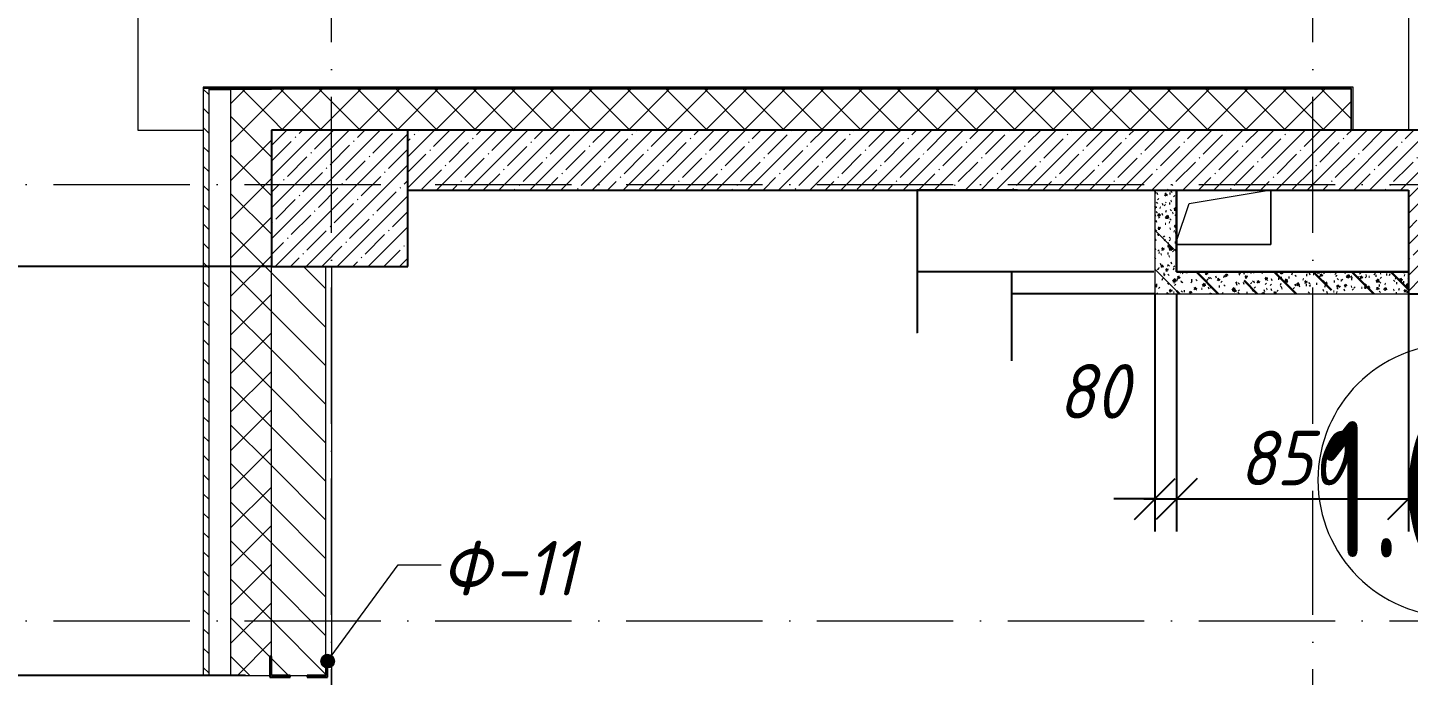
# Model space of a CAD drawing. Header units: millimetres. Extents: x 12986 to 523328, y -9759 to 30092.
# Drawn here: x 60992 to 66057, y 13200 to 15576 of the extents above; entities that cross this region are included whole.
import ezdxf

# ---------------------------------------------------------------- set-up
doc = ezdxf.new("R2010")
doc.units = ezdxf.units.MM
doc.linetypes.add('50_200_ШТРИХ_1Т_ш5_п1_п1_', pattern=[700, 500, -100, 0, -100])
for name, color, linetype, lineweight in [('0) ПГП', 1, 'Continuous', 30), ('4) ПГП красный расчет', 12, 'Continuous', 30), ('A-ANNO-DIMS', 7, 'Continuous', 9), ('A-AREA-IDEN', 7, 'Continuous', 9), ('A-FLOR', 7, 'Continuous', 9), ('A-GENM', 7, 'Continuous', 9), ('A-GENM-1', 7, 'Continuous', 25), ('A-GENM-IDEN', 7, 'Continuous', 9), ('A-WALL', 7, 'Continuous', 5), ('A-WALL-1', 7, 'Continuous', 25), ('A-WALL-10', 7, 'Continuous', 13), ('A-WALL-6', 18, 'Continuous', 13), ('A-WALL-8', 7, 'Continuous', 9), ('A-WALL-FNSH-1', 7, 'Continuous', 9), ('A-WALL-FNSH-2', 7, 'Continuous', 5), ('A-WALL-PATT-1', 7, 'Continuous', 5), ('A-WALL-PATT-4', 250, 'Continuous', 5), ('I-WALL', 7, 'Continuous', 5), ('S-COLS', 7, 'Continuous', 9), ('S-COLS-1', 7, 'Continuous', 5), ('S-COLS-2', 7, 'Continuous', 25), ('Оси-2', 7, '50_200_ШТРИХ_1Т_ш5_п1_п1_', 9)]:
    doc.layers.add(name, color=color, linetype=linetype, lineweight=lineweight)
doc.layers.add('A-WALL-2', color=7, linetype='Continuous', lineweight=13, true_color=0x000000)
doc.layers.add('A-WALL-PATT-2', color=7, linetype='Continuous', lineweight=5, true_color=0xce0000)
doc.styles.add('ISOCPEUR_I_3', font='isocpeui.ttf', dxfattribs={"width": 0.9, "height": 200})
doc.styles.add('СПДС', font='ГОСТ тип А.ttf', dxfattribs={"width": 0.9})
doc.dimstyles.new('ISO-2_0_0_9К_СРЕДНИЙ_ФОН', dxfattribs={"dimscale": 304.8, "dimtxt": 199.196235, "dimasz": 0.492126, "dimexe": 0.393701, "dimexo": 0, "dimgap": 0.164042, "dimtad": 1, "dimdec": 0, "dimdsep": 46, "dimtxsty": 'ISOCPEUR_I_3', "dimblk1": 'OBLIQUE', "dimblk2": 'OBLIQUE', "dimsah": 1, "dimcen": 0.09, "dimdle": 0.393701, "dimazin": 0, "dimtfac": 1, "dimtdec": 4, "dimtix": 1, "dimtmove": 1, "dimatfit": 3, "dimfxl": 1, "dimtvp": 1, "dimtfill": 1, "dimtolj": 1, "dimtzin": 0, "dimarcsym": 2})
doc.dimstyles.new('ISO-2_0_0_9К_СРЕДНИЙ_ФОН_1', dxfattribs={"dimscale": 304.8, "dimtxt": 199.196235, "dimasz": 0.492126, "dimexe": 0.393701, "dimexo": 0, "dimgap": 0.164042, "dimtad": 1, "dimdec": 0, "dimdsep": 46, "dimtxsty": 'ISOCPEUR_I_3', "dimblk1": 'OBLIQUE', "dimblk2": 'OBLIQUE', "dimsah": 1, "dimcen": 0.09, "dimdle": 0.393701, "dimazin": 0, "dimtfac": 1, "dimtdec": 4, "dimtix": 1, "dimtmove": 0, "dimatfit": 3, "dimfxl": 1, "dimtvp": 1, "dimtfill": 1, "dimtolj": 1, "dimtzin": 0, "dimarcsym": 2})
doc.dimstyles.get("Standard").update_dxf_attribs({"dimtxt": 0.18, "dimasz": 0.18, "dimexe": 0.18, "dimexo": 0.0625, "dimgap": 0.09, "dimtad": 0, "dimtih": 1, "dimtoh": 1, "dimdec": 4, "dimzin": 0, "dimdsep": 46, "dimtxsty": 'Standard', "dimcen": 0.09, "dimadec": 0, "dimazin": 0, "dimtfac": 1, "dimtdec": 4, "dimtofl": 0, "dimtmove": 0, "dimatfit": 3, "dimfxl": 1, "dimtolj": 1, "dimtzin": 0, "dimarcsym": 0})
pattern_1 = [(45, (61996.89, 0), (-70.7107, 70.7107), []), (135, (61996.89, 0), (-70.7107, -70.7107), [])]
pattern_2 = [(45, (61996.89, 0), (-57.02463, 57.02463), []), (45, (62053.92, 0), (-57.02463, 57.02463), [100.806, -20.161, 3.353, -16.808])]
pattern_3 = [(50, (61996.893, 0), (72.87376, -6.37607), [7.62, -83.82]), (355, (61996.89, 0), (-14.097, 76.42244), [6.096, -67.056]), (100.451, (62002.966, -0.53), (58.77696, 70.04687), [6.476, -71.236]), (46.184, (61996.89, 20.32), (108.4314, -16.81745), [11.43, -125.73]), (96.636, (62005.93, 18.92), (94.961, 98.9709), [9.714, -106.854]), (351.184, (61996.89, 20.32), (94.9623, 98.9702), [9.144, -100.584]), (21, (62007.053, 15.24), (60.64565, -40.90654), [7.62, -83.82]), (326, (62007.05, 15.24), (24.72083, 73.67493), [6.096, -67.056]), (71.451, (62012.11, 11.83), (85.3669, 32.76874), [6.476, -71.236]), (37.5, (61996.893, 0), (1.235525, 33.822432), [3.353, -62.89, 3.353, -64.719, -67.31]), (37.5, (61996.893, 0), (1.235525, 33.822432), [-134.315, 3.353, -63.957]), (7.5, (61996.893, 0), (26.728146, 40.07255), [3.353, -35.458, 3.353, -61.366, -25.654]), (7.5, (61996.893, 0), (26.728146, 40.07255), [-103.53, 3.353, -22.301]), (327.5, (61974.236, 0), (54.236318, -2.292117), [3.353, -22.047, 3.353, -75.895, -105.156]), (327.5, (61974.236, 0), (54.236318, -2.292117), [-104.648, 3.353, -101.803]), (317.5, (61964.076, 0), (59.25158, 10.17014), [3.353, -29.667, 3.353, -49.276, -74.676]), (317.5, (61964.076, 0), (59.25158, 10.17014), [-85.649, 3.353, -71.323])]
pattern_4 = [(135, (61996.9, 0), (-142.5612, -142.5612), []), (135, (62139.46, 0), (-142.5612, -142.5612), [252.016, -50.403, 3.353, -47.05])]

# ---------------------------------------------------------------- blocks, each defined once
blk = doc.blocks.new('BSC_Колонна _Прямоугольная - 500х500-V14-АР1_Кладочный план 1 этажа')
at = {"layer": 'S-COLS-1'}
h = blk.add_hatch(dxfattribs=at)
h.set_pattern_fill('FP_29', color=256, style=0, pattern_type=2)
h.set_pattern_definition([(45, (-140, -14950), (-57.02463, 57.02463), []), (45, (-82.975, -14950), (-57.02463, 57.02463), [100.806, -20.161, 3.353, -16.808])])
h.paths.add_polyline_path([(-250, -250), (250, -250), (250, 250), (-250, 250), (-250, 176.2)], flags=0)
at = {"layer": 'S-COLS-2'}
for p, q in [((250, 250), (-250, 250)), ((-250, 250), (-250, -250)), ((250, -250), (250, 250)), ((-250, -250), (250, -250))]:
    blk.add_line(p, q, dxfattribs=at)
blk = doc.blocks.new('AR_Отверстие прямоугольное _в плите_ - AR_Отверстие прямоугольное _в плите_-24438126-АР1_Кладочный план 1 этажа')
at = {"layer": 'A-GENM'}
for p, q in [((-125, 50), (169, 99)), ((175, -100), (175, 99)), ((-171, -88), (-125, 50)), ((-171, -100), (175, -100))]:
    blk.add_line(p, q, dxfattribs=at)
blk = doc.blocks.new('Фахверк_СКБ_Уголок - Ф-11_200х2500 h-26914022-АР1_Кладочный план 1 этажа')
at = {"layer": 'A-GENM-1'}
for p, q in [((200, 156), (125, 156)), ((125, 156), (125, 81)), ((200, 150), (200, 156)), ((131, 81), (131, 150)), ((131, 150), (200, 150)), ((125, 81), (131, 81)), ((131, 19), (125, 19)), ((125, 19), (125, -56)), ((131, -50), (131, 19)), ((200, -50), (131, -50)), ((200, -56), (200, -50)), ((125, -56), (200, -56))]:
    blk.add_line(p, q, dxfattribs=at)
blk = doc.blocks.new('DIMBLOCK79-АР1_Кладочный план 1 этажа')
at = {"layer": 'A-ANNO-DIMS', "color": 0, "lineweight": -2, "transparency": 16777216}
for p, q in [((61886.8, 14700), (60636.5, 14700)), ((60636.7, 14699.8), (60636.7, 13950.2)), ((60636.7, 13200.2), (60636.7, 13949.8)), ((61791.8, 13200), (60636.5, 13200))]:
    blk.add_line(p, q, dxfattribs=at)
at = {"layer": 'A-ANNO-DIMS', "color": 0, "transparency": 16777216}
for points in [[(60636.7, 14699.8), (60636.7, 14699.8), (60636.7, 14700)], [(60636.7, 13200.2), (60636.7, 13200.2), (60636.7, 13200)]]:
    blk.add_solid(points, dxfattribs=at)
at = {"layer": 'Defpoints', "color": 0, "transparency": 16777216}
for p in [(61886.9, 14700), (60636.7, 13200), (61791.8, 13200)]:
    blk.add_point(p, dxfattribs=at)
at = {"layer": 'A-ANNO-DIMS', "color": 0, "transparency": 16777216, "insert": (60636.7, 13950), "char_height": 0.18, "width": 560.814, "attachment_point": 5}
blk.add_mtext('\\A1;1500.0000', dxfattribs=at)
blk = doc.blocks.new('_Oblique')
at = {"color": 0, "linetype": 'ByBlock', "lineweight": -2}
blk.add_line((-0.5, -0.5), (0.5, 0.5), dxfattribs=at)
blk = doc.blocks.new('DIMBLOCK120-АР1_Кладочный план 1 этажа')
at = {"layer": 'A-ANNO-DIMS', "color": 0, "lineweight": -2, "transparency": 16777216}
for p, q in [((65126.9, 14600), (65126.9, 13727.3)), ((65206.9, 14597), (65206.9, 13727.3)), ((65126.9, 13847.3), (64976.9, 13847.3)), ((65126.9, 13847.3), (65206.9, 13847.3)), ((65206.9, 13847.3), (65356.9, 13847.3))]:
    blk.add_line(p, q, dxfattribs=at)
at = {"layer": 'Defpoints', "color": 0, "transparency": 16777216}
for p in [(65126.9, 14600), (65206.9, 14597), (65206.9, 13847.3)]:
    blk.add_point(p, dxfattribs=at)
at = {"layer": 'A-ANNO-DIMS', "color": 0, "lineweight": -2, "transparency": 16777216, "xscale": 150, "yscale": 150, "zscale": 150}
blk.add_blockref('_Oblique', (65126.9, 13847.3), dxfattribs=at)
at = {"layer": 'A-ANNO-DIMS', "color": 0, "lineweight": -2, "transparency": 16777216, "xscale": 150, "yscale": 150, "zscale": 150, "rotation": 180}
blk.add_blockref('_Oblique', (65206.9, 13847.3), dxfattribs=at)
at = {"layer": 'A-ANNO-DIMS', "color": 0, "transparency": 16777216, "insert": (64772.5, 14341.9), "char_height": 200, "width": 303.391, "attachment_point": 1, "line_spacing_factor": 1.149209, "style": 'ISOCPEUR_I_3', "bg_fill": 3, "box_fill_scale": 1.1, "bg_fill_color": 256, "bg_fill_true_color": 13158600, "bg_fill_transparency": 0}
blk.add_mtext('\\A1;80', dxfattribs=at)
blk = doc.blocks.new('DIMBLOCK121-АР1_Кладочный план 1 этажа')
at = {"layer": 'A-ANNO-DIMS', "color": 0, "lineweight": -2, "transparency": 16777216}
for p, q in [((65206.9, 14597), (65206.9, 13727.3)), ((66056.9, 14600), (66056.9, 13727.3)), ((65086.9, 13847.3), (66176.9, 13847.3))]:
    blk.add_line(p, q, dxfattribs=at)
at = {"layer": 'Defpoints', "color": 0, "transparency": 16777216}
for p in [(65206.9, 14597), (66056.9, 14600), (66056.9, 13847.3)]:
    blk.add_point(p, dxfattribs=at)
at = {"layer": 'A-ANNO-DIMS', "color": 0, "lineweight": -2, "transparency": 16777216, "xscale": 150, "yscale": 150, "zscale": 150, "rotation": 180}
blk.add_blockref('_Oblique', (65206.9, 13847.3), dxfattribs=at)
at = {"layer": 'A-ANNO-DIMS', "color": 0, "lineweight": -2, "transparency": 16777216, "xscale": 150, "yscale": 150, "zscale": 150}
blk.add_blockref('_Oblique', (66056.9, 13847.3), dxfattribs=at)
at = {"layer": 'A-ANNO-DIMS', "color": 0, "transparency": 16777216, "insert": (65631.9, 13997.3), "char_height": 200, "width": 455.087, "attachment_point": 5, "style": 'ISOCPEUR_I_3', "bg_fill": 3, "box_fill_scale": 1.1, "bg_fill_color": 256, "bg_fill_true_color": 13158600, "bg_fill_transparency": 0}
blk.add_mtext('\\A1;850', dxfattribs=at)
blk = doc.blocks.new('DIMBLOCK414-АР1_Кладочный план 1 этажа')
at = {"layer": 'A-ANNO-DIMS', "color": 0, "lineweight": -2, "transparency": 16777216}
for p, q in [((65123.8, 14680), (64601.1, 14680)), ((64601.3, 14679.8), (64601.3, 14600.2)), ((65126.8, 14600), (64601.1, 14600)), ((64601.3, 14600), (64601.3, 14353.3)), ((64601.3, 14353.3), (64601.1, 14353.3))]:
    blk.add_line(p, q, dxfattribs=at)
at = {"layer": 'A-ANNO-DIMS', "color": 0, "transparency": 16777216}
for points in [[(64601.3, 14679.8), (64601.3, 14679.8), (64601.3, 14680)], [(64601.3, 14600.2), (64601.3, 14600.2), (64601.3, 14600)]]:
    blk.add_solid(points, dxfattribs=at)
at = {"layer": 'Defpoints', "color": 0, "transparency": 16777216}
for p in [(64601.3, 14680), (65123.8, 14680), (65126.9, 14600)]:
    blk.add_point(p, dxfattribs=at)
at = {"layer": 'A-ANNO-DIMS', "color": 0, "transparency": 16777216, "insert": (64600.8, 14201.6), "char_height": 0.18, "width": 303.391, "attachment_point": 1, "rotation": 90, "line_spacing_factor": 1.149209}
blk.add_mtext('\\A1;80.0000', dxfattribs=at)
blk = doc.blocks.new('DIMBLOCK415-АР1_Кладочный план 1 этажа')
at = {"layer": 'A-ANNO-DIMS', "color": 0, "lineweight": -2, "transparency": 16777216}
for p, q in [((64622.8, 14980), (64254.6, 14980)), ((64254.8, 14979.8), (64254.8, 14680.2)), ((65123.8, 14680), (64254.6, 14680)), ((64254.8, 14680), (64254.8, 14456.1)), ((64254.8, 14456.1), (64254.6, 14456.1))]:
    blk.add_line(p, q, dxfattribs=at)
at = {"layer": 'A-ANNO-DIMS', "color": 0, "transparency": 16777216}
for points in [[(64254.8, 14979.8), (64254.8, 14979.8), (64254.8, 14980)], [(64254.8, 14680.2), (64254.8, 14680.2), (64254.8, 14680)]]:
    blk.add_solid(points, dxfattribs=at)
at = {"layer": 'Defpoints', "color": 0, "transparency": 16777216}
for p in [(64254.8, 14980), (64622.8, 14980), (65123.8, 14680)]:
    blk.add_point(p, dxfattribs=at)
at = {"layer": 'A-ANNO-DIMS', "color": 0, "transparency": 16777216, "insert": (64254.3, 14228.6), "char_height": 0.18, "width": 455.087, "attachment_point": 1, "rotation": 90, "line_spacing_factor": 1.149209}
blk.add_mtext('\\A1;300.0000', dxfattribs=at)
blk = doc.blocks.new('Марка_Помещения - Номер-25198446-Объем проектирования 1 этажа')
at = {"layer": 'A-AREA-IDEN'}
for start, end in [(360, 180), (180, 360)]:
    blk.add_arc((0, 0), 2.5, start, end, dxfattribs=at)

msp = doc.modelspace()

# ---------------------------------------------------------------- hatches: boundary and pattern name
at = {"layer": '0) ПГП'}
h = msp.add_hatch(dxfattribs=at)
h.set_pattern_fill('FP_16', color=256, style=0, pattern_type=2)
h.set_pattern_definition(pattern_3)
h.paths.add_polyline_path([(65206.89328, 14600), (65206.89328, 14980), (65126.89328, 14980), (65126.89328, 14600)], flags=0)
h = msp.add_hatch(dxfattribs=at)
h.set_pattern_fill('FP_16', color=256, style=0, pattern_type=2)
h.set_pattern_definition(pattern_3)
h.paths.add_polyline_path([(65583.68047, 14600), (66056.89328, 14600), (66056.89328, 14680), (65206.89328, 14680), (65206.89328, 14600)], flags=0)
h = msp.add_hatch(dxfattribs=at)
h.set_pattern_fill('FP_17', color=256, style=0, pattern_type=2)
h.set_pattern_definition(pattern_4)
h.paths.add_polyline_path([(65583.68047, 14600), (66056.89328, 14600), (66056.89328, 14680), (65206.89328, 14680), (65206.89328, 14600)], flags=0)
at = {"layer": 'A-GENM-IDEN'}
h = msp.add_hatch(color=256, dxfattribs=at)
edge = h.paths.add_edge_path(flags=0)
edge.add_arc((62092.89328, 13252.33334), 25, 0, 360)
at = {"layer": 'A-WALL-PATT-1'}
h = msp.add_hatch(dxfattribs=at)
h.set_pattern_fill('FP_18', color=256, style=0, pattern_type=2)
h.set_pattern_definition([(135, (61996.893, 0), (-35.35534, -35.35534), [])])
h.paths.add_polyline_path([(61636.89328, -330), (61656.89328, -330), (61656.89328, 3820.0001), (61636.89328, 3820.0001), (61636.89328, -250)], flags=0)
h.paths.add_polyline_path([(61636.89328, 5370.0001), (61656.89328, 5370.0001), (61656.89328, 5620.0001), (61636.89328, 5620.0001)], flags=0)
h.paths.add_polyline_path([(61656.89328, 7320.0001), (61656.89328, 8599.99999), (61636.89328, 8599.99999), (61636.89328, 7320.0001)], flags=0)
h.paths.add_polyline_path([(61656.89328, 10899.99999), (61656.89328, 12300.00001), (61636.89328, 12300.00001), (61636.89328, 10899.99999)], flags=0)
h.paths.add_polyline_path([(61636.89328, 13200.00001), (61656.89328, 13200.00001), (61656.89328, 15353), (61636.89328, 15353), (61636.89328, 15126.16241)], flags=0)
h = msp.add_hatch(dxfattribs=at)
h.set_pattern_fill('FP_2', color=256, style=0, pattern_type=2)
h.set_pattern_definition(pattern_1)
h.paths.add_polyline_path([(61886.89328, -100), (61886.89328, 3820.0001), (61736.89328, 3820.0001), (61736.89328, -100)], flags=0)
h.paths.add_polyline_path([(61736.89328, 5370.0001), (61886.89328, 5370.0001), (61886.89328, 5620.0001), (61736.89328, 5620.0001)], flags=0)
h.paths.add_polyline_path([(61886.89328, 7320.0001), (61886.89328, 8530.99999), (61880.89328, 8530.99999), (61880.89328, 8599.99999), (61736.89328, 8599.99999), (61736.89328, 7320.0001)], flags=0)
h.paths.add_polyline_path([(61886.89328, 10899.99999), (61886.89328, 12231.00001), (61880.89328, 12231.00001), (61880.89328, 12300.00001), (61736.89328, 12300.00001), (61736.89328, 10899.99999)], flags=0)
h.paths.add_polyline_path([(61880.89328, 13200.00001), (61880.89328, 13269.00001), (61886.89328, 13269.00001), (61886.89328, 15350), (61736.89328, 15350), (61736.89328, 13200.00001)], flags=0)
h = msp.add_hatch(dxfattribs=at)
h.set_pattern_fill('FP_2', color=256, style=0, pattern_type=2)
h.set_pattern_definition(pattern_1)
h.paths.add_polyline_path([(62386.89328, 15200), (65845.89328, 15200), (65845.89328, 15350), (61886.89328, 15350), (61886.89328, 15200)], flags=0)
h = msp.add_hatch(dxfattribs=at)
h.set_pattern_fill('FP_1', color=256, style=0, pattern_type=2)
h.set_pattern_definition(pattern_2)
h.paths.add_polyline_path([(65583.68047, 14980), (66056.89328, 14980), (66056.89328, 15200), (62386.89328, 15200), (62386.89328, 14980), (65206.89328, 14980)], flags=0)
at = {"layer": 'A-WALL-PATT-2'}
h = msp.add_hatch(dxfattribs=at)
h.set_pattern_fill('FP_3', color=256, style=0, pattern_type=2)
h.set_pattern_definition([(135, (61996.89, 0), (-70.7107, -70.7107), [])])
h.paths.add_polyline_path([(61886.89328, 7900.00001), (62086.89328, 7900.00001), (62086.89328, 8599.99999), (61886.89328, 8599.99999), (61886.89328, 8530.99999)], flags=0)
h.paths.add_polyline_path([(62086.89328, 11399.99999), (62086.89328, 12300.00001), (61886.89328, 12300.00001), (61886.89328, 11399.99999)], flags=0)
h.paths.add_polyline_path([(62017.89328, 13200.00001), (62086.89328, 13200.00001), (62086.89328, 14700), (61886.89328, 14700), (61886.89328, 13200.00001), (61955.89328, 13200.00001)], flags=0)
at = {"layer": 'A-WALL-PATT-4'}
h = msp.add_hatch(dxfattribs=at)
h.set_pattern_fill('FP_17', color=256, style=0, pattern_type=2)
h.set_pattern_definition(pattern_4)
h.paths.add_polyline_path([(65206.89328, 14600), (65206.89328, 14980), (65126.89328, 14980), (65126.89328, 14600)], flags=0)
at = {"layer": 'S-COLS-1'}
h = msp.add_hatch(dxfattribs=at)
h.set_pattern_fill('FP_1', color=256, style=0, pattern_type=2)
h.set_pattern_definition(pattern_2)
h.paths.add_polyline_path([(66656.89328, 14600), (66656.89328, 15200), (66056.89328, 15200), (66056.89328, 14600)], flags=0)

# ---------------------------------------------------------------- linework, layer by layer
at = {"layer": '4) ПГП красный расчет'}
for p, q in [((65206.89328, 14680), (65206.89328, 14980)), ((66056.89328, 14680), (65206.89328, 14680))]:
    msp.add_line(p, q, dxfattribs=at)
at = {"layer": 'A-FLOR'}
for p, q in [((61396.89325, 27099.99988), (61396.89325, 15200)), ((66056.89328, 17850.00007), (66056.89328, 15200)), ((61396.89325, 15200), (61636.89328, 15200)), ((65552.89328, 14980), (65552.89328, 14781)), ((65552.89328, 14781), (65206.89328, 14781))]:
    msp.add_line(p, q, dxfattribs=at)
at = {"layer": 'A-GENM-IDEN'}
for p, q in [((62092.89328, 13252.33334), (62351.92036, 13605.50325)), ((62351.92036, 13605.50325), (62509.12467, 13605.50325))]:
    msp.add_line(p, q, dxfattribs=at)
msp.add_circle((62092.89328, 13252.33334), 25, dxfattribs=at)
at = {"layer": 'A-WALL'}
for p, q in [((65848.89328, 15353), (61636.89328, 15353)), ((61656.89328, 15353), (61656.89328, 15350)), ((65845.89328, 15350), (61886.89328, 15350)), ((65845.89328, 15350), (65845.89328, 15200)), ((65848.89328, 15200), (65848.89328, 15353)), ((61886.89328, 13269.00001), (61886.89328, 14700))]:
    msp.add_line(p, q, dxfattribs=at)
at = {"layer": 'A-WALL-1'}
for p, q in [((61656.89328, 15350), (61736.89328, 15350)), ((66056.89328, 15200), (62386.89328, 15200)), ((62386.89328, 14980), (66056.89328, 14980))]:
    msp.add_line(p, q, dxfattribs=at)
at = {"layer": 'A-WALL-10'}
msp.add_line((61736.89328, 15350), (61886.89328, 15350), dxfattribs=at)
at = {"layer": 'A-WALL-2'}
for p, q in [((62086.89328, 13269.00001), (62086.89328, 14700)), ((61955.89328, 13200.00001), (62017.89328, 13200.00001))]:
    msp.add_line(p, q, dxfattribs=at)
at = {"layer": 'A-WALL-6'}
for p, q in [((65126.89328, 14980), (65126.89328, 14600)), ((66056.89328, 14600), (66056.89328, 14680)), ((65126.89328, 14600), (66056.89328, 14600))]:
    msp.add_line(p, q, dxfattribs=at)
at = {"layer": 'A-WALL-8'}
for p, q in [((61656.89328, 15350), (61656.89328, 13200.00001)), ((61736.89328, 15350), (61736.89328, 13200.00001)), ((61656.89328, 13200.00001), (61880.89328, 13200.00001))]:
    msp.add_line(p, q, dxfattribs=at)
at = {"layer": 'A-WALL-FNSH-1'}
for p, q in [((61886.89328, 15358), (61636.89328, 15358)), ((61636.89328, 15358), (61636.89328, 13200.00001)), ((61636.89328, 13200.00001), (61656.89328, 13200.00001))]:
    msp.add_line(p, q, dxfattribs=at)
at = {"layer": 'A-WALL-FNSH-2'}
for p, q in [((65853.89328, 15358), (61886.89328, 15358)), ((65853.89328, 15200), (65853.89328, 15358))]:
    msp.add_line(p, q, dxfattribs=at)
at = {"layer": 'I-WALL'}
msp.add_line((62106.89328, 14700), (62106.89328, 11600.00003), dxfattribs=at)
at = {"layer": 'S-COLS-2'}
for p, q in [((66656.89328, 15200), (66056.89328, 15200)), ((66056.89328, 14980), (66056.89328, 14600)), ((66056.89328, 14600), (66656.89328, 14600))]:
    msp.add_line(p, q, dxfattribs=at)
at = {"layer": 'Оси-2'}
for p, q in [((62106.89328, -4080), (62106.89328, 28636.94316)), ((65706.89328, -4080), (65706.89328, 28636.94316)), ((57586.89328, 15000), (187948.52131, 15000)), ((57586.89328, 13400), (187948.52131, 13400))]:
    msp.add_line(p, q, dxfattribs=at)

# ---------------------------------------------------------------- block references
at = {"layer": 'A-GENM'}
msp.add_blockref('AR_Отверстие прямоугольное _в плите_ - AR_Отверстие прямоугольное _в плите_-24438126-АР1_Кладочный план 1 этажа', (65377.89328, 14881), dxfattribs=at)
at = {"layer": 'A-GENM-1', "rotation": 89.99999999999991}
msp.add_blockref('Фахверк_СКБ_Уголок - Ф-11_200х2500 h-26914022-АР1_Кладочный план 1 этажа', (62036.89328, 13069.00001), dxfattribs=at)
at = {"layer": 'S-COLS'}
msp.add_blockref('BSC_Колонна _Прямоугольная - 500х500-V14-АР1_Кладочный план 1 этажа', (62136.89328, 14950), dxfattribs=at)

# ---------------------------------------------------------------- texts
at = {"layer": 'A-GENM-IDEN', "char_height": 200, "attachment_point": 1, "style": 'ISOCPEUR_I_3'}
for s, insert, width in [('\\fISOCPEUR|b0|i1|c204|p34|;\\W.9;Ф', (62509.12467, 13693.11783), 230.886), ('-11', (62699.62467, 13693.11783), 389.620125)]:
    msp.add_mtext(s, dxfattribs=dict(at, insert=insert, width=width))

# ---------------------------------------------------------------- dimensions: what is measured, and where the dimension line sits
at = {"layer": 'A-ANNO-DIMS'}
dim = msp.add_linear_dim(base=(60636.68967, 13200.00001), p1=(61886.89328, 14700), p2=(61791.84528, 13200.00001), angle=90, dimstyle='Standard', dxfattribs=at)
dim.commit()
dim.dimension.update_dxf_attribs({"geometry": 'DIMBLOCK79-АР1_Кладочный план 1 этажа', "text_midpoint": (60636.68967, 13950)})

# ---------------------------------------------------------------- next in the draw order: dimensions: what is measured, and where the dimension line sits
dim = msp.add_linear_dim(base=(65206.89328, 13847.27203), p1=(65126.89328, 14600), p2=(65206.89328, 14596.952), dimstyle='ISO-2_0_0_9К_СРЕДНИЙ_ФОН', override={"dimpost": '<>', "dimfxl": 80.058043}, dxfattribs=at)
dim.commit()
dim.dimension.update_dxf_attribs({"geometry": 'DIMBLOCK120-АР1_Кладочный план 1 этажа', "text_midpoint": (64924.18804, 14025.22984), "dimtype": 160})

# ---------------------------------------------------------------- next in the draw order: dimensions: what is measured, and where the dimension line sits
dim = msp.add_linear_dim(base=(66056.89328, 13847.27203), p1=(65206.89328, 14596.952), p2=(66056.89328, 14600), dimstyle='ISO-2_0_0_9К_СРЕДНИЙ_ФОН_1', override={"dimpost": '<>', "dimfxl": 850.005465}, dxfattribs=at)
dim.commit()
dim.dimension.update_dxf_attribs({"geometry": 'DIMBLOCK121-АР1_Кладочный план 1 этажа', "text_midpoint": (65631.89328, 13997.27203)})

# ---------------------------------------------------------------- next in the draw order: block references
at = {"layer": 'A-AREA-IDEN', "xscale": 199.9999999999999, "yscale": 199.9999999999999, "zscale": 199.9999999999999}
msp.add_blockref('Марка_Помещения - Номер-25198446-Объем проектирования 1 этажа', (66225.11929, 13915.52297), dxfattribs=at)

# ---------------------------------------------------------------- next in the draw order: texts
at = {"layer": 'A-AREA-IDEN', "insert": (65741.35299, 14132.64158), "char_height": 500, "width": 1212.1515, "attachment_point": 1, "style": 'СПДС'}
msp.add_mtext('1.05', dxfattribs=at)

# ---------------------------------------------------------------- next in the draw order: dimensions: what is measured, and where the dimension line sits
at = {"layer": 'A-ANNO-DIMS'}
for base, p1, p2, picture, middle in [((64254.78237, 14980), (65123.84528, 14680), (64622.82143, 14980), 'DIMBLOCK415-АР1_Кладочный план 1 этажа', (64254.39237, 14456.13538)), ((64601.31963, 14680), (65126.89328, 14600), (65123.84528, 14680), 'DIMBLOCK414-АР1_Кладочный план 1 этажа', (64600.92963, 14353.2747))]:
    dim = msp.add_linear_dim(base=base, p1=p1, p2=p2, angle=90, dimstyle='Standard', dxfattribs=at)
    dim.commit()
    dim.dimension.update_dxf_attribs({"geometry": picture, "text_midpoint": middle, "dimtype": 160, "text_rotation": 90})

doc.saveas('drawing.dxf')
